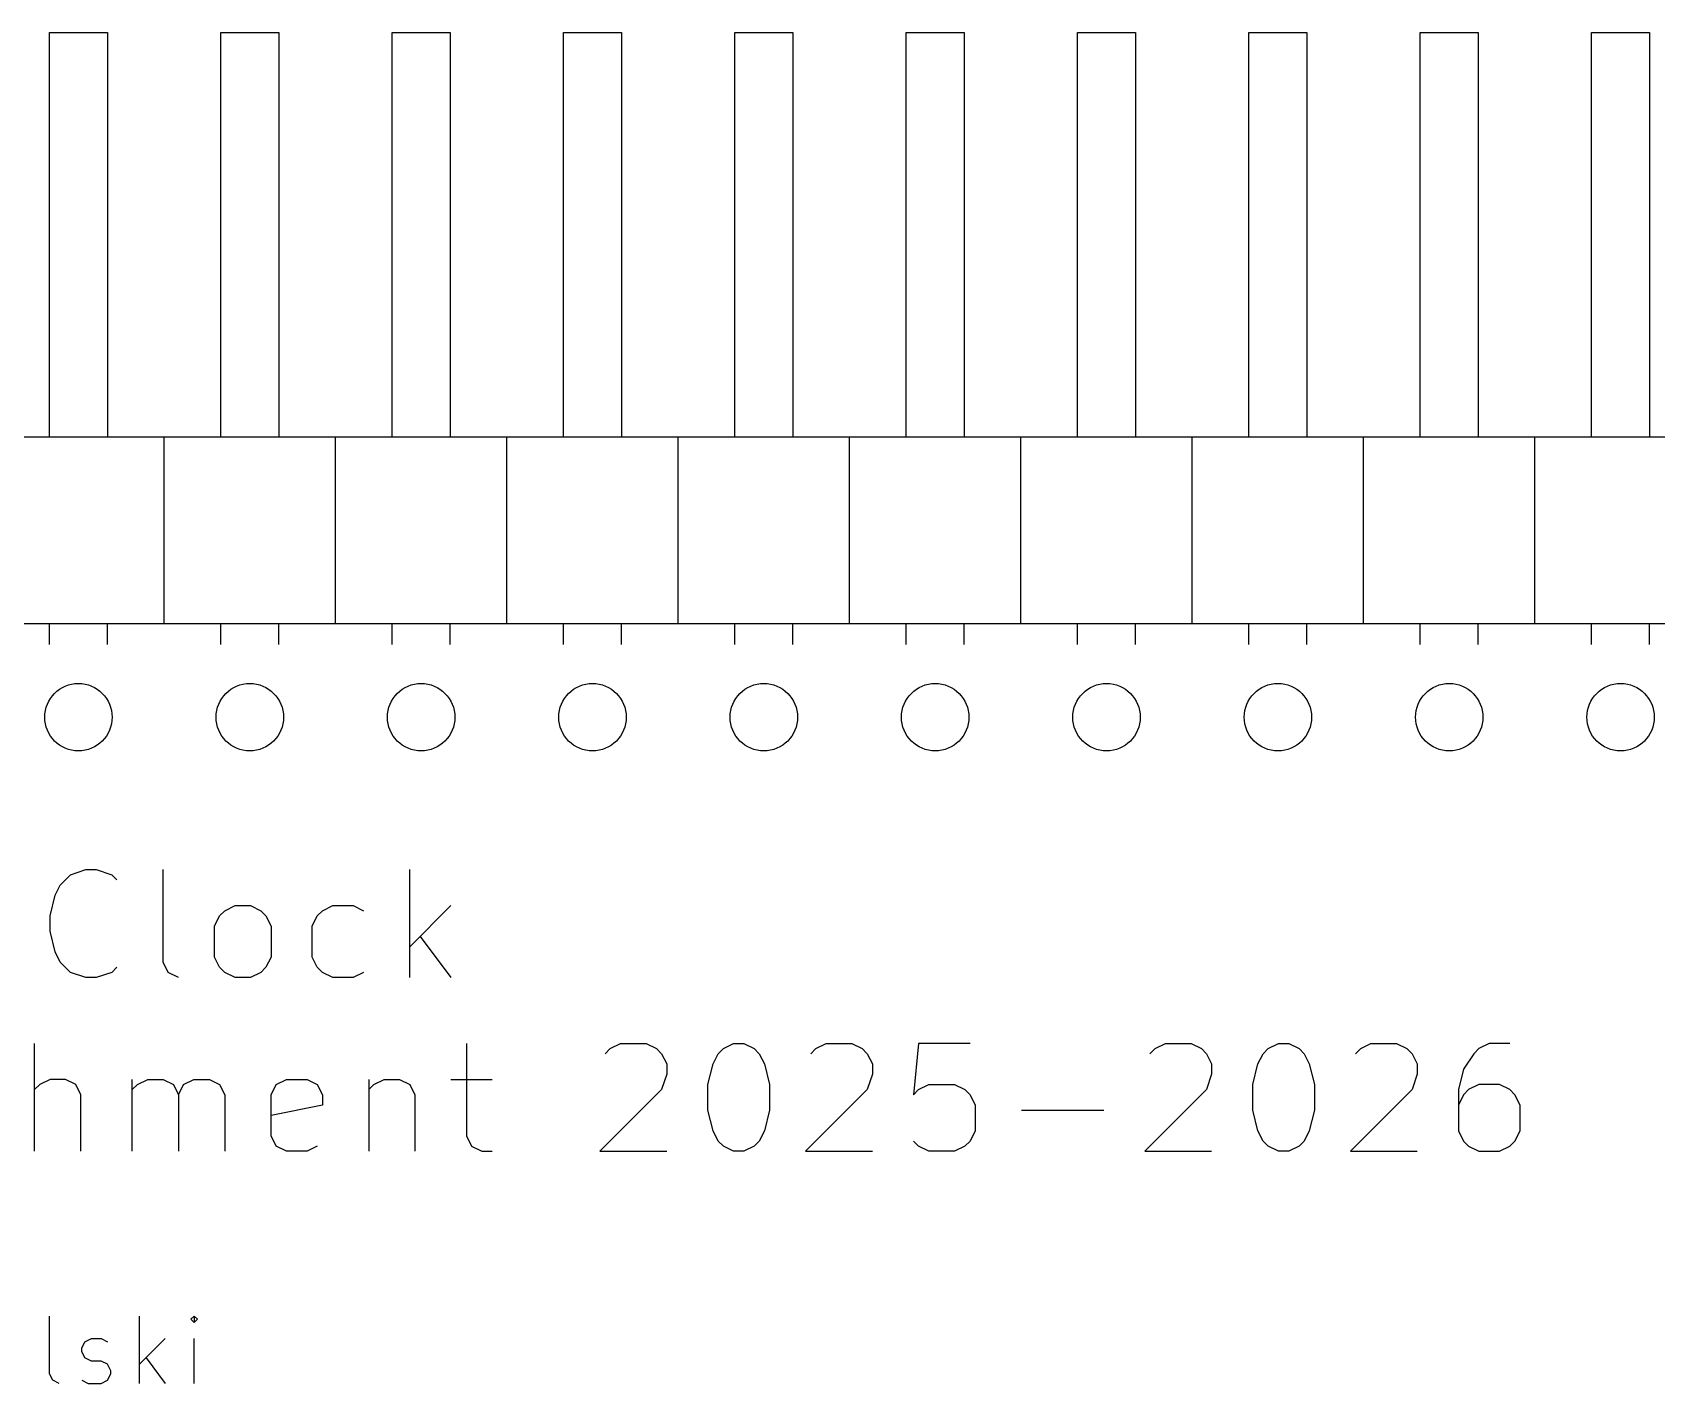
# Model space of a CAD drawing. Extents: x 75 to 186, y -155 to -43.
# Drawn here: x 98.94 to 123.01, y -63.38 to -43.35 of the extents above; entities that cross this region are included whole.
import ezdxf

# ---------------------------------------------------------------- set-up
doc = ezdxf.new("R2010")
doc.units = 0
doc.layers.add('BLACK', color=7, linetype='CONTINUOUS')

msp = doc.modelspace()

# ---------------------------------------------------------------- linework, layer by layer
at = {"layer": 'BLACK', "linetype": 'CONTINUOUS'}
for p, q in [((99.19, -43.35), (100.05, -43.35)), ((99.19, -49.35), (99.19, -43.35)), ((100.05, -43.35), (100.05, -49.35)), ((101.73, -43.35), (102.59, -43.35)), ((101.73, -49.35), (101.73, -43.35)), ((102.59, -43.35), (102.59, -49.35)), ((104.27, -43.35), (105.13, -43.35)), ((104.27, -49.35), (104.27, -43.35)), ((105.13, -43.35), (105.13, -49.35)), ((106.81, -43.35), (107.67, -43.35)), ((106.81, -49.35), (106.81, -43.35)), ((107.67, -43.35), (107.67, -49.35)), ((109.35, -43.35), (110.21, -43.35)), ((109.35, -49.35), (109.35, -43.35)), ((110.21, -43.35), (110.21, -49.35)), ((111.89, -43.35), (112.75, -43.35)), ((111.89, -49.35), (111.89, -43.35)), ((112.75, -43.35), (112.75, -49.35)), ((114.43, -43.35), (115.29, -43.35)), ((114.43, -49.35), (114.43, -43.35)), ((115.29, -43.35), (115.29, -49.35)), ((116.97, -43.35), (117.83, -43.35)), ((116.97, -49.35), (116.97, -43.35)), ((117.83, -43.35), (117.83, -49.35)), ((119.51, -43.35), (120.37, -43.35)), ((119.51, -49.35), (119.51, -43.35)), ((120.37, -43.35), (120.37, -49.35)), ((122.05, -43.35), (122.91, -43.35)), ((122.05, -49.35), (122.05, -43.35)), ((122.91, -43.35), (122.91, -49.35)), ((179.74, -49.35), (88.08, -49.35)), ((100.89, -52.11), (100.89, -49.35)), ((103.43, -52.11), (103.43, -49.35)), ((105.97, -52.11), (105.97, -49.35)), ((108.51, -52.11), (108.51, -49.35)), ((111.05, -52.11), (111.05, -49.35)), ((113.59, -52.11), (113.59, -49.35)), ((116.13, -52.11), (116.13, -49.35)), ((118.67, -52.11), (118.67, -49.35)), ((121.21, -52.11), (121.21, -49.35)), ((88.08, -52.11), (179.74, -52.11)), ((99.19, -52.422642), (99.19, -52.11)), ((100.05, -52.422642), (100.05, -52.11)), ((101.73, -52.422642), (101.73, -52.11)), ((102.59, -52.422642), (102.59, -52.11)), ((104.27, -52.422642), (104.27, -52.11)), ((105.13, -52.422642), (105.13, -52.11)), ((106.81, -52.422642), (106.81, -52.11)), ((107.67, -52.422642), (107.67, -52.11)), ((109.35, -52.422642), (109.35, -52.11)), ((110.21, -52.422642), (110.21, -52.11)), ((111.89, -52.422642), (111.89, -52.11)), ((112.75, -52.422642), (112.75, -52.11)), ((114.43, -52.422642), (114.43, -52.11)), ((115.29, -52.422642), (115.29, -52.11)), ((116.97, -52.422642), (116.97, -52.11)), ((117.83, -52.422642), (117.83, -52.11)), ((119.51, -52.422642), (119.51, -52.11)), ((120.37, -52.422642), (120.37, -52.11)), ((122.05, -52.422642), (122.05, -52.11)), ((122.91, -52.422642), (122.91, -52.11)), ((99.351001, -55.988121), (99.503382, -55.83574)), ((99.503382, -55.83574), (99.731954, -55.75955)), ((99.731954, -55.75955), (99.884335, -55.75955)), ((99.884335, -55.75955), (100.112906, -55.83574)), ((100.112906, -55.83574), (100.189097, -55.911931)), ((100.874811, -57.130979), (100.874811, -55.75955)), ((104.531954, -57.35955), (104.531954, -55.75955)), ((99.274811, -56.140502), (99.351001, -55.988121)), ((99.19862, -56.445264), (99.274811, -56.140502)), ((101.789096, -56.369074), (101.941477, -56.292883)), ((101.941477, -56.292883), (102.170049, -56.292883)), ((102.170049, -56.292883), (102.32243, -56.369074)), ((103.236715, -56.369074), (103.389096, -56.292883)), ((103.389096, -56.292883), (103.693858, -56.292883)), ((103.693858, -56.292883), (103.846239, -56.369074)), ((105.141478, -56.292883), (104.531954, -56.902407)), ((99.19862, -56.673836), (99.19862, -56.445264)), ((101.636715, -56.597645), (101.712906, -56.445264)), ((101.712906, -56.445264), (101.789096, -56.369074)), ((102.32243, -56.369074), (102.39862, -56.445264)), ((102.39862, -56.445264), (102.474811, -56.597645)), ((103.084334, -56.597645), (103.160525, -56.445264)), ((103.160525, -56.445264), (103.236715, -56.369074)), ((99.274811, -56.978598), (99.19862, -56.673836)), ((101.636715, -57.054788), (101.636715, -56.597645)), ((102.474811, -56.597645), (102.474811, -57.054788)), ((103.084334, -57.054788), (103.084334, -56.597645)), ((104.684335, -56.750026), (105.141478, -57.35955)), ((99.351001, -57.130979), (99.274811, -56.978598)), ((99.503382, -57.28336), (99.351001, -57.130979)), ((99.731954, -57.35955), (99.503382, -57.28336)), ((100.112906, -57.28336), (99.884335, -57.35955)), ((100.189097, -57.207169), (100.112906, -57.28336)), ((100.951001, -57.28336), (100.874811, -57.130979)), ((101.103382, -57.35955), (100.951001, -57.28336)), ((101.712906, -57.207169), (101.636715, -57.054788)), ((101.789096, -57.28336), (101.712906, -57.207169)), ((101.941477, -57.35955), (101.789096, -57.28336)), ((102.32243, -57.28336), (102.170049, -57.35955)), ((102.39862, -57.207169), (102.32243, -57.28336)), ((102.474811, -57.054788), (102.39862, -57.207169)), ((103.160525, -57.207169), (103.084334, -57.054788)), ((103.236715, -57.28336), (103.160525, -57.207169)), ((103.389096, -57.35955), (103.236715, -57.28336)), ((103.846239, -57.28336), (103.693858, -57.35955)), ((99.884335, -57.35955), (99.731954, -57.35955)), ((102.170049, -57.35955), (101.941477, -57.35955)), ((103.693858, -57.35955), (103.389096, -57.35955)), ((98.970051, -59.93546), (98.970051, -58.33546)), ((105.370051, -58.33546), (105.370051, -59.706889)), ((107.427194, -58.487841), (107.503385, -58.41165)), ((107.503385, -58.41165), (107.655766, -58.33546)), ((107.655766, -58.33546), (108.036718, -58.33546)), ((108.036718, -58.33546), (108.189099, -58.41165)), ((108.189099, -58.41165), (108.26529, -58.487841)), ((108.26529, -58.487841), (108.34148, -58.640222)), ((109.027195, -58.640222), (109.103385, -58.487841)), ((109.103385, -58.487841), (109.179576, -58.41165)), ((109.179576, -58.41165), (109.331957, -58.33546)), ((109.331957, -58.33546), (109.484338, -58.33546)), ((109.484338, -58.33546), (109.636719, -58.41165)), ((109.636719, -58.41165), (109.712909, -58.487841)), ((109.712909, -58.487841), (109.7891, -58.640222)), ((110.474814, -58.487841), (110.551005, -58.41165)), ((110.551005, -58.41165), (110.703386, -58.33546)), ((110.703386, -58.33546), (111.084338, -58.33546)), ((111.084338, -58.33546), (111.236719, -58.41165)), ((111.236719, -58.41165), (111.31291, -58.487841)), ((111.31291, -58.487841), (111.3891, -58.640222)), ((112.074815, -58.33546), (111.998624, -59.097365)), ((112.83672, -58.33546), (112.074815, -58.33546)), ((115.503386, -58.487841), (115.579577, -58.41165)), ((115.579577, -58.41165), (115.731958, -58.33546)), ((115.731958, -58.33546), (116.11291, -58.33546)), ((116.11291, -58.33546), (116.265291, -58.41165)), ((116.265291, -58.41165), (116.341482, -58.487841)), ((116.341482, -58.487841), (116.417672, -58.640222)), ((117.103387, -58.640222), (117.179577, -58.487841)), ((117.179577, -58.487841), (117.255768, -58.41165)), ((117.255768, -58.41165), (117.408149, -58.33546)), ((117.408149, -58.33546), (117.56053, -58.33546)), ((117.56053, -58.33546), (117.712911, -58.41165)), ((117.712911, -58.41165), (117.789101, -58.487841)), ((117.789101, -58.487841), (117.865292, -58.640222)), ((118.551006, -58.487841), (118.627197, -58.41165)), ((118.627197, -58.41165), (118.779578, -58.33546)), ((118.779578, -58.33546), (119.16053, -58.33546)), ((119.16053, -58.33546), (119.312911, -58.41165)), ((119.312911, -58.41165), (119.389102, -58.487841)), ((119.389102, -58.487841), (119.465292, -58.640222)), ((120.303388, -58.487841), (120.151007, -58.716412)), ((120.379578, -58.41165), (120.303388, -58.487841)), ((120.531959, -58.33546), (120.379578, -58.41165)), ((120.836721, -58.33546), (120.531959, -58.33546)), ((108.34148, -58.640222), (108.34148, -58.792603)), ((108.951004, -58.944984), (109.027195, -58.640222)), ((109.7891, -58.640222), (109.86529, -58.944984)), ((111.3891, -58.640222), (111.3891, -58.792603)), ((116.417672, -58.640222), (116.417672, -58.792603)), ((117.027196, -58.944984), (117.103387, -58.640222)), ((117.865292, -58.640222), (117.941482, -58.944984)), ((119.465292, -58.640222), (119.465292, -58.792603)), ((120.151007, -58.716412), (120.074816, -59.021174)), ((99.046241, -58.944984), (98.970051, -59.021174)), ((99.198622, -58.868793), (99.046241, -58.944984)), ((99.427194, -58.868793), (99.198622, -58.868793)), ((99.579575, -58.944984), (99.427194, -58.868793)), ((99.655765, -59.097365), (99.579575, -58.944984)), ((100.41767, -59.93546), (100.41767, -58.868793)), ((100.41767, -59.021174), (100.49386, -58.944984)), ((100.49386, -58.944984), (100.646241, -58.868793)), ((100.646241, -58.868793), (100.874813, -58.868793)), ((100.874813, -58.868793), (101.027194, -58.944984)), ((101.027194, -58.944984), (101.103384, -59.097365)), ((101.103384, -59.097365), (101.179575, -58.944984)), ((101.179575, -58.944984), (101.331956, -58.868793)), ((101.331956, -58.868793), (101.560527, -58.868793)), ((101.560527, -58.868793), (101.712908, -58.944984)), ((101.712908, -58.944984), (101.789098, -59.097365)), ((102.474812, -59.097365), (102.551003, -58.944984)), ((102.551003, -58.944984), (102.703384, -58.868793)), ((102.703384, -58.868793), (103.008146, -58.868793)), ((103.008146, -58.868793), (103.160527, -58.944984)), ((103.160527, -58.944984), (103.236717, -59.097365)), ((103.922432, -58.868793), (103.922432, -59.93546)), ((103.922432, -59.021174), (103.998622, -58.944984)), ((103.998622, -58.944984), (104.151003, -58.868793)), ((104.151003, -58.868793), (104.379575, -58.868793)), ((104.379575, -58.868793), (104.531956, -58.944984)), ((104.531956, -58.944984), (104.608146, -59.097365)), ((105.141479, -58.868793), (105.751003, -58.868793)), ((108.34148, -58.792603), (108.26529, -59.021174)), ((108.951004, -59.325936), (108.951004, -58.944984)), ((109.86529, -58.944984), (109.86529, -59.325936)), ((111.3891, -58.792603), (111.31291, -59.021174)), ((112.074815, -59.021174), (112.227196, -58.944984)), ((112.227196, -58.944984), (112.608148, -58.944984)), ((112.608148, -58.944984), (112.760529, -59.021174)), ((116.417672, -58.792603), (116.341482, -59.021174)), ((117.027196, -59.325936), (117.027196, -58.944984)), ((117.941482, -58.944984), (117.941482, -59.325936)), ((119.465292, -58.792603), (119.389102, -59.021174)), ((120.379578, -58.944984), (120.227197, -59.021174)), ((120.68434, -58.944984), (120.379578, -58.944984)), ((120.836721, -59.021174), (120.68434, -58.944984)), ((99.655765, -59.93546), (99.655765, -59.097365)), ((101.103384, -59.097365), (101.103384, -59.93546)), ((101.789098, -59.097365), (101.789098, -59.93546)), ((102.474812, -59.706889), (102.474812, -59.097365)), ((103.236717, -59.097365), (103.236717, -59.249746)), ((104.608146, -59.097365), (104.608146, -59.93546)), ((108.26529, -59.021174), (107.351004, -59.93546)), ((111.31291, -59.021174), (110.398624, -59.93546)), ((111.998624, -59.097365), (112.074815, -59.021174)), ((112.760529, -59.021174), (112.83672, -59.097365)), ((112.83672, -59.097365), (112.91291, -59.249746)), ((116.341482, -59.021174), (115.427196, -59.93546)), ((119.389102, -59.021174), (118.474816, -59.93546)), ((120.074816, -59.021174), (120.074816, -59.630698)), ((120.151007, -59.097365), (120.074816, -59.249746)), ((120.227197, -59.021174), (120.151007, -59.097365)), ((120.912912, -59.097365), (120.836721, -59.021174)), ((120.989102, -59.249746), (120.912912, -59.097365)), ((103.236717, -59.249746), (102.474812, -59.402127)), ((109.027195, -59.630698), (108.951004, -59.325936)), ((109.86529, -59.325936), (109.7891, -59.630698)), ((112.91291, -59.249746), (112.91291, -59.630698)), ((113.598625, -59.325936), (114.817673, -59.325936)), ((117.103387, -59.630698), (117.027196, -59.325936)), ((117.941482, -59.325936), (117.865292, -59.630698)), ((120.989102, -59.630698), (120.989102, -59.249746)), ((109.103385, -59.783079), (109.027195, -59.630698)), ((109.7891, -59.630698), (109.712909, -59.783079)), ((112.91291, -59.630698), (112.83672, -59.783079)), ((117.179577, -59.783079), (117.103387, -59.630698)), ((117.865292, -59.630698), (117.789101, -59.783079)), ((120.074816, -59.630698), (120.151007, -59.783079)), ((120.912912, -59.783079), (120.989102, -59.630698)), ((102.551003, -59.85927), (102.474812, -59.706889)), ((102.703384, -59.93546), (102.551003, -59.85927)), ((103.008146, -59.93546), (102.703384, -59.93546)), ((103.160527, -59.85927), (103.008146, -59.93546)), ((105.370051, -59.706889), (105.446241, -59.85927)), ((105.446241, -59.85927), (105.598622, -59.93546)), ((105.598622, -59.93546), (105.751003, -59.93546)), ((107.351004, -59.93546), (108.34148, -59.93546)), ((109.179576, -59.85927), (109.103385, -59.783079)), ((109.331957, -59.93546), (109.179576, -59.85927)), ((109.484338, -59.93546), (109.331957, -59.93546)), ((109.636719, -59.85927), (109.484338, -59.93546)), ((109.712909, -59.783079), (109.636719, -59.85927)), ((110.398624, -59.93546), (111.3891, -59.93546)), ((112.074815, -59.85927), (111.998624, -59.783079)), ((112.227196, -59.93546), (112.074815, -59.85927)), ((112.608148, -59.93546), (112.227196, -59.93546)), ((112.760529, -59.85927), (112.608148, -59.93546)), ((112.83672, -59.783079), (112.760529, -59.85927)), ((115.427196, -59.93546), (116.417672, -59.93546)), ((117.255768, -59.85927), (117.179577, -59.783079)), ((117.408149, -59.93546), (117.255768, -59.85927)), ((117.56053, -59.93546), (117.408149, -59.93546)), ((117.712911, -59.85927), (117.56053, -59.93546)), ((117.789101, -59.783079), (117.712911, -59.85927)), ((118.474816, -59.93546), (119.465292, -59.93546)), ((120.151007, -59.783079), (120.227197, -59.85927)), ((120.227197, -59.85927), (120.379578, -59.93546)), ((120.379578, -59.93546), (120.68434, -59.93546)), ((120.68434, -59.93546), (120.836721, -59.85927)), ((120.836721, -59.85927), (120.912912, -59.783079)), ((99.193171, -63.234505), (99.193171, -62.377363)), ((100.526505, -63.377363), (100.526505, -62.377363)), ((101.336029, -62.377363), (101.28841, -62.424982)), ((101.28841, -62.424982), (101.336029, -62.472601)), ((101.383648, -62.424982), (101.336029, -62.377363)), ((101.336029, -62.377363), (101.336029, -62.472601)), ((101.336029, -62.472601), (101.383648, -62.424982)), ((99.669362, -62.853553), (99.716981, -62.758315)), ((99.716981, -62.758315), (99.812219, -62.710696)), ((99.812219, -62.710696), (99.955076, -62.710696)), ((99.955076, -62.710696), (100.050314, -62.758315)), ((100.907457, -62.710696), (100.526505, -63.091648)), ((101.336029, -63.377363), (101.336029, -62.710696)), ((99.669362, -62.901172), (99.669362, -62.853553)), ((99.716981, -62.99641), (99.669362, -62.901172)), ((99.812219, -63.044029), (99.716981, -62.99641)), ((99.955076, -63.044029), (99.812219, -63.044029)), ((100.050314, -63.091648), (99.955076, -63.044029)), ((100.621743, -62.99641), (100.907457, -63.377363)), ((99.24079, -63.329744), (99.193171, -63.234505)), ((100.097933, -63.186886), (100.050314, -63.091648)), ((100.050314, -63.329744), (100.097933, -63.234505)), ((100.097933, -63.234505), (100.097933, -63.186886)), ((99.336028, -63.377363), (99.24079, -63.329744)), ((99.669362, -63.329744), (99.7646, -63.377363)), ((99.7646, -63.377363), (99.955076, -63.377363)), ((99.955076, -63.377363), (100.050314, -63.329744))]:
    msp.add_line(p, q, dxfattribs=at)
at = {"layer": 'BLACK'}
for centre in [(99.62, -53.5), (102.16, -53.5), (104.7, -53.5), (107.24, -53.5), (109.78, -53.5), (112.32, -53.5), (114.86, -53.5), (117.4, -53.5), (119.94, -53.5), (122.48, -53.5)]:
    msp.add_circle(centre, 0.5, dxfattribs=at)

doc.saveas('drawing.dxf')
